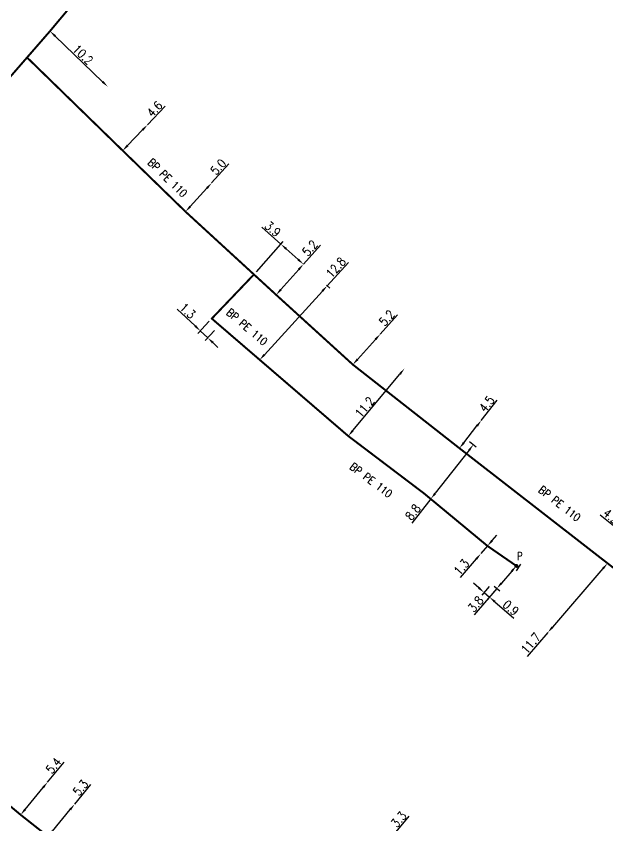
# Model space of a CAD drawing. Header units: millimetres. Extents: x 184998 to 186003, y 126995 to 128002.
# Drawn here: x 185672.2 to 185747.8, y 127689.2 to 127792.5 of the extents above; entities that cross this region are included whole.
import ezdxf
from ezdxf.enums import TextEntityAlignment as Align

# ---------------------------------------------------------------- set-up
doc = ezdxf.new("R2010")
doc.units = ezdxf.units.MM
doc.header["$PDMODE"] = 34
doc.linetypes.add('L_25_PE', pattern=[2000, 1000, 1000])
doc.layers.get('0').update_dxf_attribs({"linetype": 'CONTINUOUS'})
doc.layers.get('DEFPOINTS').update_dxf_attribs({"linetype": 'CONTINUOUS'})
for name, color, linetype in [('L_150', 1, 'CONTINUOUS'), ('L_300', 7, 'CONTINUOUS'), ('L_340', 7, 'CONTINUOUS')]:
    doc.layers.add(name, color=color, linetype=linetype)
doc.styles.add('G_ROMANS', font='ROMANS.SHX', dxfattribs={"width": 0.75})
doc.styles.get("Standard").update_dxf_attribs({"font": 'romans.shx', "width": 0.85})
doc.dimstyles.get("Standard").update_dxf_attribs({"dimtxt": 1.5, "dimasz": 1.2, "dimexe": 0.625, "dimexo": 0.625, "dimgap": 0.25, "dimtad": 1, "dimdec": 1, "dimzin": 0, "dimdsep": 46, "dimtxsty": 'Standard', "dimcen": -0.5, "dimadec": 0, "dimazin": 0, "dimtfac": 1, "dimtdec": 1, "dimtmove": 0, "dimatfit": 3, "dimfxl": 0, "dimtolj": 1, "dimtzin": 0, "dimarcsym": 0})

# ---------------------------------------------------------------- blocks, each defined once
blk = doc.blocks.new('*D428')
at = {"layer": 'DEFPOINTS', "color": 0, "linetype": 'Continuous', "transparency": 16777216}
for p in [(185676.54, 127790.64), (185683.91, 127783.55), (185683.91, 127783.55)]:
    blk.add_point(p, dxfattribs=at)
at = {"layer": 'L_150', "color": 0, "linetype": 'Continuous', "lineweight": -2, "transparency": 16777216}
blk.add_line((185677.19, 127790.01), (185683.26, 127784.18), dxfattribs=at)
at = {"layer": 'L_150', "color": 0, "linetype": 'Continuous', "transparency": 16777216}
for points in [[(185677.29, 127790.12), (185677.09, 127789.91), (185676.54, 127790.64)], [(185683.36, 127784.28), (185683.15, 127784.07), (185683.91, 127783.55)]]:
    blk.add_solid(points, dxfattribs=at)
at = {"layer": 'L_150', "color": 0, "linetype": 'Continuous', "transparency": 16777216, "insert": (185680.74, 127787.63), "char_height": 1.125, "attachment_point": 5, "rotation": 316.1066}
blk.add_mtext('\\A1;10.2', dxfattribs=at)
blk = doc.blocks.new('*D449')
at = {"layer": 'DEFPOINTS', "color": 0, "linetype": 'Continuous', "transparency": 16777216}
for p in [(185688.98, 127778.67), (185688.98, 127778.67), (185685.82, 127775.39)]:
    blk.add_point(p, dxfattribs=at)
at = {"layer": 'L_150', "color": 0, "linetype": 'Continuous', "lineweight": -2, "transparency": 16777216}
for p, q in [((185688.98, 127778.67), (185691.25, 127781.04)), ((185686.45, 127776.04), (185688.35, 127778.02))]:
    blk.add_line(p, q, dxfattribs=at)
at = {"layer": 'L_150', "color": 0, "linetype": 'Continuous', "transparency": 16777216}
for points in [[(185688.25, 127778.13), (185688.46, 127777.92), (185688.98, 127778.67)], [(185686.34, 127776.15), (185686.56, 127775.94), (185685.82, 127775.39)]]:
    blk.add_solid(points, dxfattribs=at)
at = {"layer": 'L_150', "color": 0, "linetype": 'Continuous', "transparency": 16777216, "insert": (185689.89, 127780.7), "char_height": 1.125, "attachment_point": 5, "rotation": 46.1066}
blk.add_mtext('\\A1;4.6', dxfattribs=at)
blk = doc.blocks.new('*D450')
at = {"layer": 'DEFPOINTS', "color": 0, "linetype": 'Continuous', "transparency": 16777216}
for p in [(185697.18, 127771.26), (185697.18, 127771.26), (185693.85, 127767.59)]:
    blk.add_point(p, dxfattribs=at)
at = {"layer": 'L_150', "color": 0, "linetype": 'Continuous', "lineweight": -2, "transparency": 16777216}
for p, q in [((185697.18, 127771.26), (185699.39, 127773.69)), ((185694.45, 127768.26), (185696.58, 127770.6))]:
    blk.add_line(p, q, dxfattribs=at)
at = {"layer": 'L_150', "color": 0, "linetype": 'Continuous', "transparency": 16777216}
for points in [[(185696.47, 127770.7), (185696.69, 127770.5), (185697.18, 127771.26)], [(185694.34, 127768.36), (185694.56, 127768.16), (185693.85, 127767.59)]]:
    blk.add_solid(points, dxfattribs=at)
at = {"layer": 'L_150', "color": 0, "linetype": 'Continuous', "transparency": 16777216, "insert": (185698.03, 127773.31), "char_height": 1.125, "attachment_point": 5, "rotation": 47.7372}
blk.add_mtext('\\A1;5.0', dxfattribs=at)
blk = doc.blocks.new('*D451')
at = {"layer": 'DEFPOINTS', "color": 0, "linetype": 'Continuous', "transparency": 16777216}
for p in [(185708.9, 127760.89), (185708.9, 127760.89), (185705.42, 127756.98)]:
    blk.add_point(p, dxfattribs=at)
at = {"layer": 'L_150', "color": 0, "linetype": 'Continuous', "lineweight": -2, "transparency": 16777216}
for p, q in [((185708.9, 127760.89), (185711.08, 127763.34)), ((185706.02, 127757.65), (185708.3, 127760.22))]:
    blk.add_line(p, q, dxfattribs=at)
at = {"layer": 'L_150', "color": 0, "linetype": 'Continuous', "transparency": 16777216}
for points in [[(185708.19, 127760.32), (185708.41, 127760.12), (185708.9, 127760.89)], [(185705.9, 127757.75), (185706.13, 127757.55), (185705.42, 127756.98)]]:
    blk.add_solid(points, dxfattribs=at)
at = {"layer": 'L_150', "color": 0, "linetype": 'Continuous', "transparency": 16777216, "insert": (185709.73, 127762.95), "char_height": 1.125, "attachment_point": 5, "rotation": 48.3563}
blk.add_mtext('\\A1;5.2', dxfattribs=at)
blk = doc.blocks.new('*D452')
at = {"layer": 'DEFPOINTS', "color": 0, "linetype": 'Continuous', "transparency": 16777216}
for p in [(185718.72, 127751.97), (185718.72, 127751.97), (185715.21, 127748.08)]:
    blk.add_point(p, dxfattribs=at)
at = {"layer": 'L_150', "color": 0, "linetype": 'Continuous', "lineweight": -2, "transparency": 16777216}
for p, q in [((185718.72, 127751.97), (185720.91, 127754.41)), ((185715.81, 127748.75), (185718.11, 127751.3))]:
    blk.add_line(p, q, dxfattribs=at)
at = {"layer": 'L_150', "color": 0, "linetype": 'Continuous', "transparency": 16777216}
for points in [[(185718, 127751.41), (185718.22, 127751.2), (185718.72, 127751.97)], [(185715.7, 127748.85), (185715.92, 127748.65), (185715.21, 127748.08)]]:
    blk.add_solid(points, dxfattribs=at)
at = {"layer": 'L_150', "color": 0, "linetype": 'Continuous', "transparency": 16777216, "insert": (185719.56, 127754.03), "char_height": 1.125, "attachment_point": 5, "rotation": 47.9404}
blk.add_mtext('\\A1;5.2', dxfattribs=at)
blk = doc.blocks.new('*D453')
at = {"layer": 'DEFPOINTS', "color": 0, "linetype": 'Continuous', "transparency": 16777216}
for p in [(185731.62, 127740.95), (185731.62, 127740.95), (185728.83, 127737.4)]:
    blk.add_point(p, dxfattribs=at)
at = {"layer": 'L_150', "color": 0, "linetype": 'Continuous', "lineweight": -2, "transparency": 16777216}
for p, q in [((185731.62, 127740.95), (185733.64, 127743.53)), ((185729.38, 127738.11), (185731.06, 127740.25))]:
    blk.add_line(p, q, dxfattribs=at)
at = {"layer": 'L_150', "color": 0, "linetype": 'Continuous', "transparency": 16777216}
for points in [[(185730.94, 127740.34), (185731.18, 127740.15), (185731.62, 127740.95)], [(185729.26, 127738.2), (185729.5, 127738.01), (185728.83, 127737.4)]]:
    blk.add_solid(points, dxfattribs=at)
at = {"layer": 'L_150', "color": 0, "linetype": 'Continuous', "transparency": 16777216, "insert": (185732.32, 127743.06), "char_height": 1.125, "attachment_point": 5, "rotation": 51.8553}
blk.add_mtext('\\A1;4.5', dxfattribs=at)
blk = doc.blocks.new('*D454')
at = {"layer": 'DEFPOINTS', "color": 0, "linetype": 'Continuous', "transparency": 16777216}
for p in [(185747.74, 127722.72), (185740.12, 127713.89), (185740.12, 127713.89)]:
    blk.add_point(p, dxfattribs=at)
at = {"layer": 'L_150', "color": 0, "linetype": 'Continuous', "lineweight": -2, "transparency": 16777216}
for p, q in [((185747.15, 127722.04), (185740.71, 127714.58)), ((185740.12, 127713.89), (185737.47, 127710.83))]:
    blk.add_line(p, q, dxfattribs=at)
at = {"layer": 'L_150', "color": 0, "linetype": 'Continuous', "transparency": 16777216}
for points in [[(185747.04, 127722.14), (185747.26, 127721.94), (185747.74, 127722.72)], [(185740.59, 127714.67), (185740.82, 127714.48), (185740.12, 127713.89)]]:
    blk.add_solid(points, dxfattribs=at)
at = {"layer": 'L_150', "color": 0, "linetype": 'Continuous', "transparency": 16777216, "insert": (185737.93, 127712.51), "char_height": 1.125, "attachment_point": 5, "rotation": 49.1971}
blk.add_mtext('\\A1;11.7', dxfattribs=at)
blk = doc.blocks.new('*D458')
at = {"layer": 'DEFPOINTS', "color": 0, "linetype": 'Continuous', "transparency": 16777216}
for p in [(185708.9, 127760.89), (185708.9, 127760.89), (185702.58, 127759.58)]:
    blk.add_point(p, dxfattribs=at)
at = {"layer": 'L_150', "color": 0, "linetype": 'Continuous', "lineweight": -2, "transparency": 16777216}
for p, q in [((185706.02, 127763.45), (185703.61, 127765.6)), ((185702.89, 127759.93), (185706.33, 127763.8)), ((185708.23, 127761.49), (185706.7, 127762.85)), ((185708.59, 127760.54), (185708.59, 127760.54))]:
    blk.add_line(p, q, dxfattribs=at)
at = {"layer": 'L_150', "color": 0, "linetype": 'Continuous', "transparency": 16777216}
for points in [[(185706.8, 127762.96), (185706.6, 127762.74), (185706.02, 127763.45)], [(185708.33, 127761.6), (185708.13, 127761.38), (185708.9, 127760.89)]]:
    blk.add_solid(points, dxfattribs=at)
at = {"layer": 'L_150', "color": 0, "linetype": 'Continuous', "transparency": 16777216, "insert": (185704.98, 127765.38), "char_height": 1.125, "attachment_point": 5, "rotation": 318.3563}
blk.add_mtext('\\A1;3.9', dxfattribs=at)
blk = doc.blocks.new('*D459')
at = {"layer": 'DEFPOINTS', "color": 0, "linetype": 'Continuous', "transparency": 16777216}
for p in [(185721.8, 127747.57), (185721.8, 127747.57), (185714.63, 127738.96)]:
    blk.add_point(p, dxfattribs=at)
at = {"layer": 'L_150', "color": 0, "linetype": 'Continuous', "lineweight": -2, "transparency": 16777216}
blk.add_line((185715.2, 127739.65), (185721.22, 127746.87), dxfattribs=at)
at = {"layer": 'L_150', "color": 0, "linetype": 'Continuous', "transparency": 16777216}
for points in [[(185721.11, 127746.97), (185721.34, 127746.78), (185721.8, 127747.57)], [(185715.09, 127739.75), (185715.32, 127739.56), (185714.63, 127738.96)]]:
    blk.add_solid(points, dxfattribs=at)
at = {"layer": 'L_150', "color": 0, "linetype": 'Continuous', "transparency": 16777216, "insert": (185716.72, 127742.64), "char_height": 1.125, "attachment_point": 5, "rotation": 50.2021}
blk.add_mtext('\\A1;11.2', dxfattribs=at)
blk = doc.blocks.new('*D460')
at = {"layer": 'DEFPOINTS', "color": 0, "linetype": 'Continuous', "transparency": 16777216}
for p in [(185729.74, 127738.56), (185730.61, 127737.87), (185724.3, 127731.64)]:
    blk.add_point(p, dxfattribs=at)
at = {"layer": 'L_150', "color": 0, "linetype": 'Continuous', "lineweight": -2, "transparency": 16777216}
for p, q in [((185730.1, 127738.27), (185730.98, 127737.58)), ((185730.06, 127737.16), (185725.73, 127731.66)), ((185724.67, 127731.35), (185725.55, 127730.66)), ((185725.18, 127730.95), (185722.75, 127727.86))]:
    blk.add_line(p, q, dxfattribs=at)
at = {"layer": 'L_150', "color": 0, "linetype": 'Continuous', "transparency": 16777216}
for points in [[(185729.94, 127737.25), (185730.17, 127737.07), (185730.61, 127737.87)], [(185725.62, 127731.75), (185725.85, 127731.56), (185725.18, 127730.95)]]:
    blk.add_solid(points, dxfattribs=at)
at = {"layer": 'L_150', "color": 0, "linetype": 'Continuous', "transparency": 16777216, "insert": (185722.89, 127729.25), "char_height": 1.125, "attachment_point": 5, "rotation": 51.8553}
blk.add_mtext('\\A1;8.8', dxfattribs=at)
blk = doc.blocks.new('*D461')
at = {"layer": 'DEFPOINTS', "color": 0, "linetype": 'Continuous', "transparency": 16777216}
for p in [(185697.2, 127753.95), (185697.85, 127752.75), (185696.68, 127751.5)]:
    blk.add_point(p, dxfattribs=at)
at = {"layer": 'L_150', "color": 0, "linetype": 'Continuous', "lineweight": -2, "transparency": 16777216}
for p, q in [((185695.08, 127753.01), (185692.79, 127755.17)), ((185696.88, 127753.61), (185695.41, 127752.05)), ((185696.68, 127751.5), (185695.73, 127752.39)), ((185697.53, 127752.41), (185696.36, 127751.16)), ((185697.33, 127750.88), (185697.99, 127750.27))]:
    blk.add_line(p, q, dxfattribs=at)
at = {"layer": 'L_150', "color": 0, "linetype": 'Continuous', "transparency": 16777216}
for points in [[(185695.18, 127753.12), (185694.97, 127752.9), (185695.73, 127752.39)], [(185697.43, 127750.99), (185697.23, 127750.77), (185696.68, 127751.5)]]:
    blk.add_solid(points, dxfattribs=at)
at = {"layer": 'L_150', "color": 0, "linetype": 'Continuous', "transparency": 16777216, "insert": (185694.12, 127754.94), "char_height": 1.125, "attachment_point": 5, "rotation": 316.6821}
blk.add_mtext('\\A1;1.3', dxfattribs=at)
blk = doc.blocks.new('*D462')
at = {"layer": 'DEFPOINTS', "color": 0, "linetype": 'Continuous', "transparency": 16777216}
for p in [(185732.41, 127724.93), (185731.56, 127723.95), (185731.56, 127723.95)]:
    blk.add_point(p, dxfattribs=at)
at = {"layer": 'L_150', "color": 0, "linetype": 'Continuous', "lineweight": -2, "transparency": 16777216}
for p, q in [((185733, 127725.62), (185733.59, 127726.3)), ((185732.41, 127724.93), (185731.56, 127723.95)), ((185730.97, 127723.27), (185728.92, 127720.89))]:
    blk.add_line(p, q, dxfattribs=at)
at = {"layer": 'L_150', "color": 0, "linetype": 'Continuous', "transparency": 16777216}
for points in [[(185732.88, 127725.71), (185733.11, 127725.52), (185732.41, 127724.93)], [(185730.86, 127723.37), (185731.08, 127723.17), (185731.56, 127723.95)]]:
    blk.add_solid(points, dxfattribs=at)
at = {"layer": 'L_150', "color": 0, "linetype": 'Continuous', "transparency": 16777216, "insert": (185729.08, 127722.23), "char_height": 1.125, "attachment_point": 5, "rotation": 49.1971}
blk.add_mtext('\\A1;1.3', dxfattribs=at)
blk = doc.blocks.new('*D463')
at = {"layer": 'DEFPOINTS', "color": 0, "linetype": 'Continuous', "transparency": 16777216}
for p in [(185732.93, 127720.1), (185731.97, 127719), (185733.61, 127719.51)]:
    blk.add_point(p, dxfattribs=at)
at = {"layer": 'L_300', "color": 0, "linetype": 'Continuous', "lineweight": -2, "transparency": 16777216}
for p, q in [((185731.29, 127719.58), (185730.61, 127720.17)), ((185732.62, 127719.75), (185731.67, 127718.64)), ((185731.97, 127719), (185732.66, 127718.41)), ((185733.3, 127719.16), (185732.35, 127718.05)), ((185733.34, 127717.82), (185735.78, 127715.71))]:
    blk.add_line(p, q, dxfattribs=at)
at = {"layer": 'L_300', "color": 0, "linetype": 'Continuous', "transparency": 16777216}
for points in [[(185731.39, 127719.7), (185731.19, 127719.47), (185731.97, 127719)], [(185733.43, 127717.93), (185733.24, 127717.71), (185732.66, 127718.41)]]:
    blk.add_solid(points, dxfattribs=at)
at = {"layer": 'L_300', "color": 0, "linetype": 'Continuous', "transparency": 16777216, "insert": (185735.39, 127717.04), "char_height": 1.125, "attachment_point": 5, "rotation": 319.1971}
blk.add_mtext('\\A1;0.9', dxfattribs=at)
blk = doc.blocks.new('*D464')
at = {"layer": 'DEFPOINTS', "color": 0, "linetype": 'Continuous', "transparency": 16777216}
for p in [(185736.09, 127722.39), (185732.93, 127720.1), (185733.61, 127719.51)]:
    blk.add_point(p, dxfattribs=at)
at = {"layer": 'L_300', "color": 0, "linetype": 'Continuous', "lineweight": -2, "transparency": 16777216}
for p, q in [((185735.51, 127721.71), (185734.2, 127720.2)), ((185733.28, 127719.8), (185733.97, 127719.21)), ((185733.61, 127719.51), (185730.69, 127716.13))]:
    blk.add_line(p, q, dxfattribs=at)
at = {"layer": 'L_300', "color": 0, "linetype": 'Continuous', "transparency": 16777216}
for points in [[(185735.39, 127721.81), (185735.62, 127721.61), (185736.09, 127722.39)], [(185734.08, 127720.29), (185734.31, 127720.1), (185733.61, 127719.51)]]:
    blk.add_solid(points, dxfattribs=at)
at = {"layer": 'L_300', "color": 0, "linetype": 'Continuous', "transparency": 16777216, "insert": (185730.9, 127717.52), "char_height": 1.125, "attachment_point": 5, "rotation": 49.1971}
blk.add_mtext('\\A1;3.8', dxfattribs=at)
blk = doc.blocks.new('L_340_07')
at = {"color": 0, "linetype": 'Continuous', "const_width": 0.25, "flags": 128}
blk.add_lwpolyline([(0, 0), (0.35, 0)], dxfattribs=at)
at = {"color": 0, "linetype": 'Continuous', "flags": 128}
blk.add_lwpolyline([(0.35, -0.5), (0.35, 0.5)], dxfattribs=at)
at = {"color": 0, "linetype": 'Continuous', "width": 0.75, "flags": 3}
for tag, p in [('DEF_LEG', (0.72, -3.47)), ('DEF_COUP', (0.72, -5.97)), ('DEF_TYPE', (0.72, -8.47))]:
    blk.add_attdef(tag, text='', height=1.2, dxfattribs=at).set_placement(p, align=Align.MIDDLE)
blk = doc.blocks.new('*D465')
at = {"layer": 'DEFPOINTS', "color": 0, "linetype": 'Continuous', "transparency": 16777216}
for p in [(185711.49, 127758.53), (185711.93, 127758.13), (185702.87, 127749.07)]:
    blk.add_point(p, dxfattribs=at)
at = {"layer": 'L_150', "color": 0, "linetype": 'Continuous', "lineweight": -2, "transparency": 16777216}
for p, q in [((185711.93, 127758.13), (185714.66, 127761.13)), ((185711.84, 127758.21), (185712.27, 127757.82)), ((185703.91, 127749.34), (185711.32, 127757.47)), ((185703.22, 127748.75), (185703.65, 127748.36))]:
    blk.add_line(p, q, dxfattribs=at)
at = {"layer": 'L_150', "color": 0, "linetype": 'Continuous', "transparency": 16777216}
for points in [[(185711.21, 127757.57), (185711.43, 127757.37), (185711.93, 127758.13)], [(185703.8, 127749.44), (185704.02, 127749.24), (185703.31, 127748.67)]]:
    blk.add_solid(points, dxfattribs=at)
at = {"layer": 'L_150', "color": 0, "linetype": 'Continuous', "transparency": 16777216, "insert": (185713.04, 127760.47), "char_height": 1.125, "attachment_point": 5, "rotation": 47.6616}
blk.add_mtext('\\A1;12.8', dxfattribs=at)
blk = doc.blocks.new('*D532')
at = {"layer": 'DEFPOINTS', "color": 0, "linetype": 'Continuous', "transparency": 16777216}
for p in [(185676.22, 127694.79), (185676.22, 127694.79), (185672.79, 127690.62)]:
    blk.add_point(p, dxfattribs=at)
at = {"layer": 'L_150', "color": 0, "linetype": 'Continuous', "lineweight": -2, "transparency": 16777216}
for p, q in [((185676.22, 127694.79), (185678.34, 127697.35)), ((185673.36, 127691.32), (185675.65, 127694.09))]:
    blk.add_line(p, q, dxfattribs=at)
at = {"layer": 'L_150', "color": 0, "linetype": 'Continuous', "transparency": 16777216}
for points in [[(185675.54, 127694.19), (185675.77, 127694), (185676.22, 127694.79)], [(185673.25, 127691.41), (185673.48, 127691.22), (185672.79, 127690.62)]]:
    blk.add_solid(points, dxfattribs=at)
at = {"layer": 'L_150', "color": 0, "linetype": 'Continuous', "transparency": 16777216, "insert": (185676.99, 127696.9), "char_height": 1.125, "attachment_point": 5, "rotation": 50.4989}
blk.add_mtext('\\A1;5.4', dxfattribs=at)
blk = doc.blocks.new('*D533')
at = {"layer": 'DEFPOINTS', "color": 0, "linetype": 'Continuous', "transparency": 16777216}
for p in [(185679.69, 127691.98), (185679.69, 127691.98), (185676.29, 127687.86)]:
    blk.add_point(p, dxfattribs=at)
at = {"layer": 'L_150', "color": 0, "linetype": 'Continuous', "lineweight": -2, "transparency": 16777216}
for p, q in [((185679.69, 127691.98), (185681.77, 127694.51)), ((185676.86, 127688.55), (185679.11, 127691.28))]:
    blk.add_line(p, q, dxfattribs=at)
at = {"layer": 'L_150', "color": 0, "linetype": 'Continuous', "transparency": 16777216}
for points in [[(185679, 127691.38), (185679.23, 127691.19), (185679.69, 127691.98)], [(185676.75, 127688.65), (185676.98, 127688.46), (185676.29, 127687.86)]]:
    blk.add_solid(points, dxfattribs=at)
at = {"layer": 'L_150', "color": 0, "linetype": 'Continuous', "transparency": 16777216, "insert": (185680.44, 127694.07), "char_height": 1.125, "attachment_point": 5, "rotation": 50.4759}
blk.add_mtext('\\A1;5.3', dxfattribs=at)
blk = doc.blocks.new('*D553')
at = {"layer": 'DEFPOINTS', "color": 0, "linetype": 'Continuous', "transparency": 16777216}
for p in [(185722.23, 127686.33), (185718.16, 127685.43), (185726.43, 127678.44)]:
    blk.add_point(p, dxfattribs=at)
at = {"layer": 'L_300', "color": 0, "linetype": 'Continuous', "lineweight": -2, "transparency": 16777216}
for p, q in [((185720.3, 127687.95), (185722.41, 127690.46)), ((185721.87, 127686.63), (185719.94, 127688.26)), ((185718.74, 127686.11), (185719.72, 127687.27)), ((185726.08, 127678.74), (185717.81, 127685.73))]:
    blk.add_line(p, q, dxfattribs=at)
at = {"layer": 'L_300', "color": 0, "linetype": 'Continuous', "transparency": 16777216}
for points in [[(185719.6, 127687.36), (185719.83, 127687.17), (185720.3, 127687.95)], [(185718.63, 127686.21), (185718.86, 127686.02), (185718.16, 127685.43)]]:
    blk.add_solid(points, dxfattribs=at)
at = {"layer": 'L_300', "color": 0, "linetype": 'Continuous', "transparency": 16777216, "insert": (185721.07, 127690.03), "char_height": 1.125, "attachment_point": 5, "rotation": 49.8187}
blk.add_mtext('\\A1;3.3', dxfattribs=at)
blk = doc.blocks.new('L_300_12')
at = {"color": 0, "linetype": 'Continuous', "const_width": 0.248, "flags": 128}
blk.add_lwpolyline([(-0.13, 0, 1), (0.13, 0, 1)], format="xyb", close=True, dxfattribs=at)
at = {"linetype": 'Continuous', "style": 'G_ROMANS', "width": 0.75}
blk.add_attdef('P', text='', height=1, dxfattribs=at).set_placement((0, 1.33), align=Align.MIDDLE_CENTER)
at = {"color": 0, "linetype": 'Continuous', "width": 0.75, "flags": 3}
for tag, p in [('DEF_LEG', (0, -5)), ('DEF_COUP', (0, -7.5)), ('DEF_TYPE', (0, -10))]:
    blk.add_attdef(tag, text='', height=1.2, dxfattribs=at).set_placement(p, align=Align.MIDDLE)
blk = doc.blocks.new('*D1444')
at = {"layer": 'DEFPOINTS', "color": 0, "linetype": 'Continuous', "transparency": 16777216}
for p in [(185750.07, 127726.28), (185750.07, 127726.28), (185753.32, 127723.7)]:
    blk.add_point(p, dxfattribs=at)
at = {"layer": 'L_150', "color": 0, "linetype": 'Continuous', "lineweight": -2, "transparency": 16777216}
for p, q in [((185749.37, 127726.84), (185746.8, 127728.88)), ((185753.32, 127723.7), (185750.07, 127726.28)), ((185754.03, 127723.14), (185754.73, 127722.58))]:
    blk.add_line(p, q, dxfattribs=at)
at = {"layer": 'L_150', "color": 0, "linetype": 'Continuous', "transparency": 16777216}
for points in [[(185749.46, 127726.96), (185749.27, 127726.72), (185750.07, 127726.28)], [(185754.12, 127723.26), (185753.94, 127723.02), (185753.32, 127723.7)]]:
    blk.add_solid(points, dxfattribs=at)
at = {"layer": 'L_150', "color": 0, "linetype": 'Continuous', "transparency": 16777216, "insert": (185748.2, 127728.73), "char_height": 1.125, "attachment_point": 5, "rotation": 321.5607}
blk.add_mtext('\\A1;4.2', dxfattribs=at)

msp = doc.modelspace()

# ---------------------------------------------------------------- linework, layer by layer
at = {"layer": 'L_150', "linetype": 'L_25_PE', "const_width": 0.25}
for points in [[(185748.22, 127852.34), (185719.53, 127831.31), (185702.81, 127819.29), (185691.35, 127808.01), (185686.55, 127802.61), (185676.54, 127790.64), (185667.87, 127780.68), (185661.28, 127773.79), (185656.93, 127768.03), (185653.98, 127761.6), (185648.14, 127745.61), (185643.98, 127734.44), (185639.77, 127723.25), (185639.39, 127722.22), (185639.85, 127717.07), (185639.78, 127714.55), (185651.66, 127706.47)], [(185702.58, 127759.58), (185697.2, 127753.95), (185714.63, 127738.96), (185724.3, 127731.64), (185732.41, 127724.93), (185736.09, 127722.39)], [(185722.45, 127686.59), (185722.23, 127686.33), (185720.09, 127683.8), (185713.46, 127675.88), (185704.58, 127664.87), (185700.11, 127668.18), (185689.5, 127676.75), (185686.26, 127679.61), (185676.29, 127687.86), (185672.79, 127690.62), (185661.78, 127699.79), (185656.3, 127703.72), (185651.66, 127706.47)]]:
    msp.add_lwpolyline(points, dxfattribs=at)
at = {"layer": 'L_150', "linetype": 'L_25_PE'}
msp.add_lwpolyline([(185749.68, 127721.22, 0.25, 0.25, 0), (185747.74, 127722.72, 0.25, 0.25, 0), (185728.83, 127737.4, 0.25, 0.25, 0), (185715.21, 127748.08, 0.25, 0.25, 0), (185705.42, 127756.98, 0.25, 0.25, 0), (185693.85, 127767.59, 0.25, 0.25, 0), (185685.82, 127775.39, 0.25, 0.25, 0), (185673.61, 127787.27, 0, 0, 0)], format="xyseb", dxfattribs=at)

# ---------------------------------------------------------------- block references
at = {"layer": 'L_300'}
ref = msp.add_blockref('L_300_12', (185736.09, 127722.39), dxfattribs=dict(at, rotation=339.7113665229295))
ref.add_attrib('P', 'P', dxfattribs={"layer": '0', "linetype": 'Continuous', "height": 1, "style": 'G_ROMANS', "width": 0.75}).set_placement((185736.55, 127723.64), align=Align.MIDDLE_CENTER)
at = {"layer": 'L_340', "rotation": 325.3766478442805}
msp.add_blockref('L_340_07', (185736.09, 127722.39), dxfattribs=at)

# ---------------------------------------------------------------- texts
at = {"layer": 'L_150', "linetype": 'L_25_PE', "width": 0.85}
for rotation, p in [(315.8105, (185691.54, 127771.92)), (319.3112, (185701.7, 127752.88)), (322.867, (185717.54, 127733.33)), (321.8887, (185741.61, 127730.34))]:
    msp.add_text('BP PE 110', height=1, rotation=rotation, dxfattribs=at).set_placement(p, align=Align.MIDDLE)

# ---------------------------------------------------------------- dimensions: what is measured, and where the dimension line sits
at = {"layer": 'L_150', "linetype": 'Continuous'}
for base, p1, p2, angle, override, picture, middle in [((185683.91, 127783.55), (185676.54, 127790.64), (185683.91, 127783.55), 136.1066, {"dimscale": 0.75}, '*D428', (185680.22, 127787.09)), ((185688.9781, 127778.6726), (185685.8235, 127775.3937), (185688.9781, 127778.6726), 226.1066, {"dimscale": 0.75}, '*D449', (185690.4266, 127780.1782)), ((185697.18, 127771.26), (185693.85, 127767.59), (185697.18, 127771.26), 227.7372, {"dimscale": 0.75}, '*D450', (185698.59, 127772.81)), ((185708.9004, 127760.892), (185702.581, 127759.579), (185708.9004, 127760.892), 138.3563, {"dimscale": 0.75}, '*D458', (185704.479, 127764.8235)), ((185708.9, 127760.89), (185705.42, 127756.98), (185708.9, 127760.89), 228.3563, {"dimscale": 0.75}, '*D451', (185710.29, 127762.45)), ((185711.93, 127758.13), (185702.87, 127749.07), (185711.49, 127758.53), 227.6616, {"dimscale": 0.75}, '*D465', (185713.6, 127759.96)), ((185696.68, 127751.5), (185697.2, 127753.95), (185697.85, 127752.75), 136.6821, {"dimscale": 0.75}, '*D461', (185693.61, 127754.4)), ((185718.72, 127751.97), (185715.21, 127748.08), (185718.72, 127751.97), 227.9404, {"dimscale": 0.75}, '*D452', (185720.12, 127753.52)), ((185721.8, 127747.57), (185714.63, 127738.96), (185721.8, 127747.57), 230.2021, {"dimscale": 0.75}, '*D459', (185717.3, 127742.16)), ((185731.62, 127740.95), (185728.83, 127737.4), (185731.62, 127740.95), 231.8553, {"dimscale": 0.75}, '*D453', (185732.91, 127742.6)), ((185730.61, 127737.87), (185724.3, 127731.64), (185729.74, 127738.56), 231.8553, {"dimscale": 0.75}, '*D460', (185723.48, 127728.79)), ((185750.0712, 127726.2818), (185753.3249, 127723.6993), (185750.0712, 127726.2818), 321.5607, {"dimscale": 0.75, "dimatfit": 0}, '*D1444', (185747.7298, 127728.1402)), ((185731.56, 127723.95), (185732.41, 127724.93), (185731.56, 127723.95), 49.1971, {"dimscale": 0.75}, '*D462', (185729.65, 127721.74)), ((185740.12, 127713.89), (185747.74, 127722.72), (185740.12, 127713.89), 49.1971, {"dimscale": 0.75}, '*D454', (185738.5, 127712.02)), ((185676.22, 127694.79), (185672.79, 127690.62), (185676.22, 127694.79), 230.4989, {"dimscale": 0.75}, '*D532', (185677.57, 127696.42)), ((185679.69, 127691.98), (185676.29, 127687.86), (185679.69, 127691.98), 230.4759, {"dimscale": 0.75}, '*D533', (185681.02, 127693.59))]:
    dim = msp.add_linear_dim(base=base, p1=p1, p2=p2, angle=angle, dimstyle='Standard', override=override, dxfattribs=at)
    dim.commit()
    dim.dimension.update_dxf_attribs({"geometry": picture, "text_midpoint": middle, "dimtype": 160})
at = {"layer": 'L_300', "linetype": 'Continuous'}
for base, p1, p2, angle, picture, middle in [((185733.61, 127719.51), (185736.09, 127722.39), (185732.93, 127720.1), 49.1971, '*D464', (185731.47, 127717.03)), ((185731.97, 127719), (185733.61, 127719.51), (185732.93, 127720.1), 319.1971, '*D463', (185734.9, 127716.47)), ((185718.16, 127685.43), (185722.23, 127686.33), (185726.43, 127678.44), 49.8187, '*D553', (185721.65, 127689.55))]:
    dim = msp.add_linear_dim(base=base, p1=p1, p2=p2, angle=angle, dimstyle='Standard', override={"dimscale": 0.75}, dxfattribs=at)
    dim.commit()
    dim.dimension.update_dxf_attribs({"geometry": picture, "text_midpoint": middle, "dimtype": 160})

doc.saveas('drawing.dxf')
